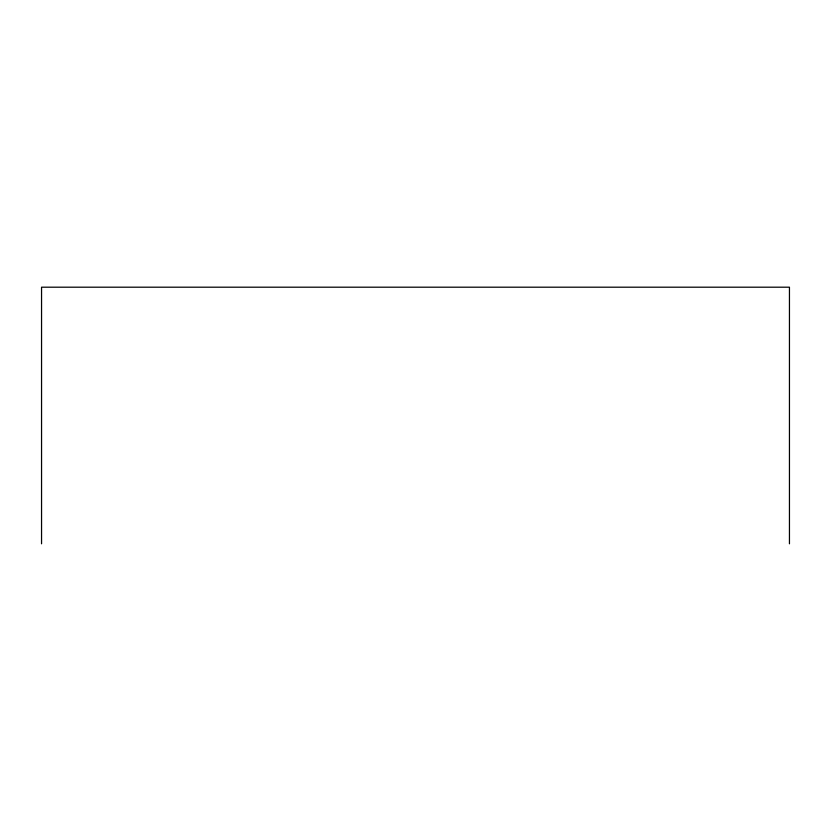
<?xml version="1.0" encoding="UTF-8"?>
<svg xmlns="http://www.w3.org/2000/svg" width="831" height="831" viewBox="0 0 831 831"><rect width="100%" height="100%" fill="white"/><g stroke="black" fill="none" stroke-linecap="round" stroke-linejoin="round"><path stroke-width="1.25" d="M789.45 543.806L789.45 287.194L41.55 287.194L41.55 543.806"/></g></svg>
